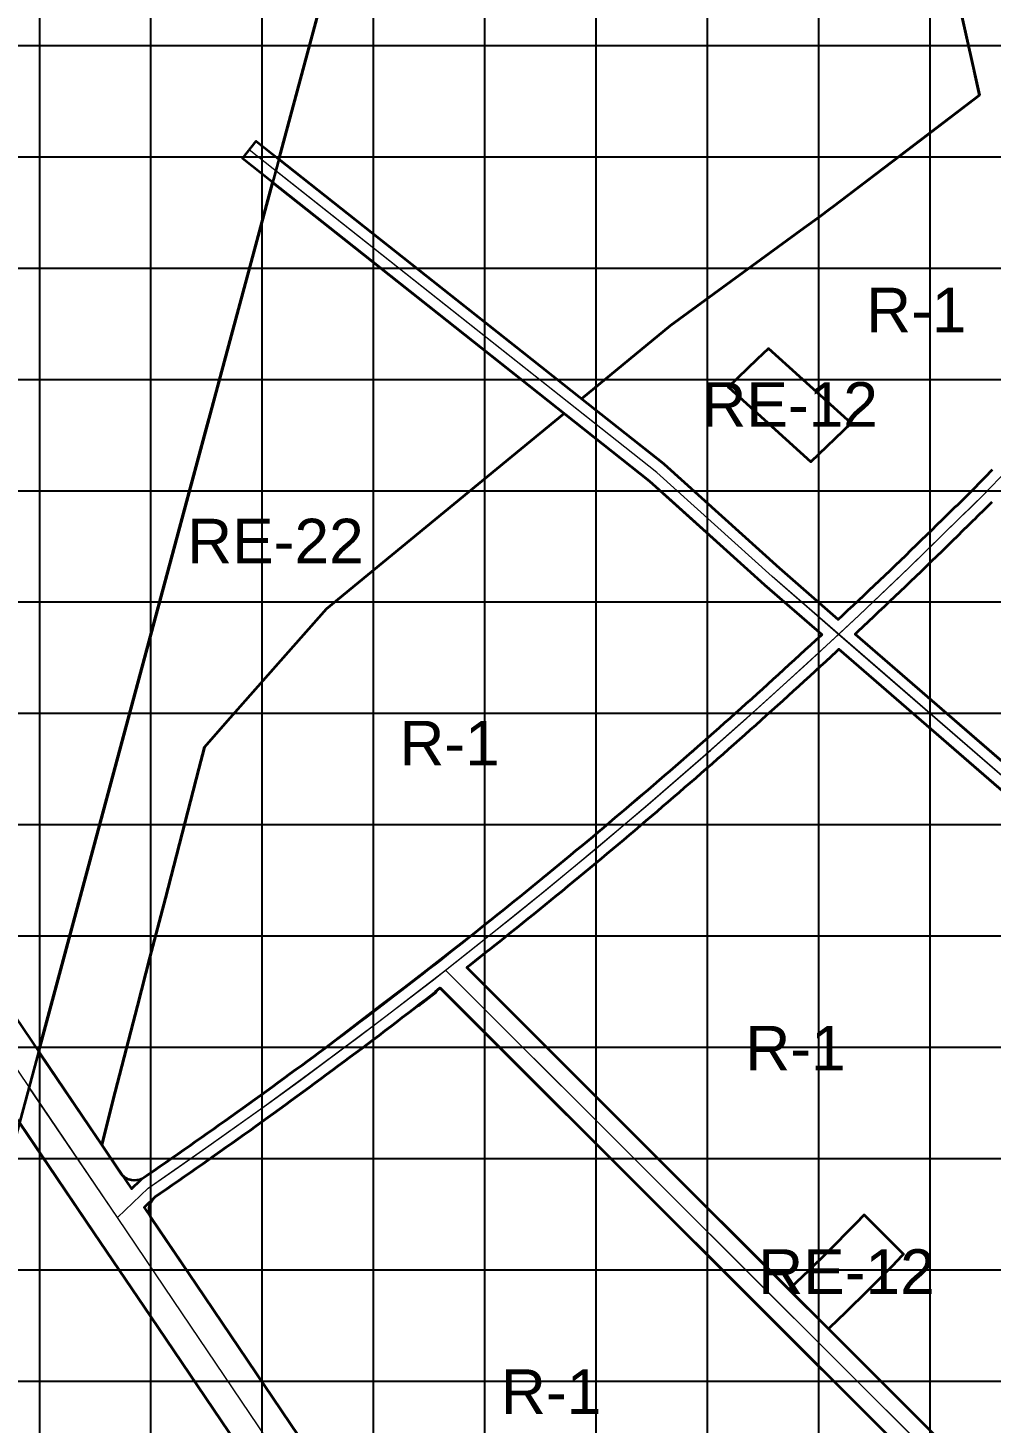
# Model space of a CAD drawing. Header units: millimetres. Extents: x 464536 to 476893, y 870501 to 881610.
# Drawn here: x 466289 to 467155, y 879362 to 880616 of the extents above; entities that cross this region are included whole.
import ezdxf
from ezdxf.enums import TextEntityAlignment as Align

# ---------------------------------------------------------------- set-up
doc = ezdxf.new("R2010")
doc.units = ezdxf.units.MM
for name, color, linetype, lineweight in [('Center_1', 7, 'Continuous', 5), ('Land Use Code', 7, 'Continuous', 35), ('Proposed Road Net work', 7, 'Continuous', 35), ('Recreational _ Environmental', 84, 'Continuous', 35), ('Residence', 50, 'Continuous', 35), ('Structure Plan Boundries', 7, 'Continuous', 35), ('Urban Agriculture-', 90, 'Continuous', 35)]:
    doc.layers.add(name, color=color, linetype=linetype, lineweight=lineweight)
doc.layers.add('Grid1', color=7, linetype='Continuous')
doc.styles.add('Arial', font='arial.ttf')

msp = doc.modelspace()

# ---------------------------------------------------------------- linework, layer by layer
at = {"layer": 'Center_1'}
for points in [[(467808.9, 879731.6), (467774.2, 879728.2), (467739.6, 879724.1), (467706.6, 879724.4), (467673.6, 879725.2), (467640.7, 879726.3), (467617.2, 879727.5), (467593.7, 879729.5), (467570.3, 879732.2), (467547, 879735.7), (467523.9, 879740), (467500.9, 879745), (467478, 879750.7), (467455.4, 879757.2), (467433, 879764.4), (467410.8, 879772.3), (467388.9, 879781), (467367.3, 879790.3), (467346.1, 879800.4), (467325.1, 879811.1), (467304.5, 879822.5), (466958, 880122.8), (466854.5, 880216.3), (466488.3, 880506.2)], [(466369.8, 879546.8), (466397.6, 879573.3), (466449.4, 879609.4), (466500.9, 879646.1), (466551.8, 879683.4), (466602.4, 879721.2), (466652.5, 879759.7), (466702.1, 879798.8), (466751.2, 879838.4), (466799.9, 879878.6), (466848.2, 879919.4), (466895.9, 879960.8), (466943.2, 880002.7), (466989.9, 880045.1), (467036.2, 880088.2), (467081.9, 880131.7), (467127.1, 880175.8), (467148.3, 880196.6), (467168.9, 880218)], [(467292.1, 879142.6), (466664.7, 879769.3)], [(467632.5, 877711.9), (467580.1, 877781.2), (467555, 877820.4), (467511.7, 877886.7), (467475.9, 877937.3), (467408.7, 878032.7), (467303.4, 878187), (467167, 878387.1), (467048, 878560.4), (466997.4, 878632.9), (466971, 878671.7), (466821.3, 878888.8), (466752.2, 878989.2), (466691.6, 879074.5), (466638.5, 879149.9), (466603.5, 879201.1), (466420.2, 879472.3), (466369.8, 879546.8), (466241.7, 879736)]]:
    msp.add_lwpolyline(points, dxfattribs=at)
for points in [[(467017.8, 880070.9, 0), (466958, 880122.8, 0), (466854.5, 880216.3, 0), (466512.1, 880487.4, 0)], [(467017.8, 880070.9, 0), (467036.2, 880088.2, 0), (467054.6, 880105.6, 0), (467072.8, 880123, 0), (467091, 880140.5, 0), (467109.1, 880158.1, 0), (467127.1, 880175.8, 0), (467136.3, 880184.7, 0), (467145.3, 880193.7, 0), (467154.3, 880202.8, 0), (467163.1, 880211.9, 0), (467171.9, 880221.2, 0), (467180.5, 880230.6, 0), (467189.1, 880240.1, 0), (467197.5, 880249.7, 0), (467205.8, 880259.4, 0), (467214, 880269.1, 0), (467222.1, 880279, 0)], [(466664.7, 879769.3, 0), (466695.2, 879793.3, 0), (466725.4, 879817.4, 0), (466755.4, 879841.8, 0), (466785.3, 879866.4, 0), (466815, 879891.3, 0), (466844.5, 879916.3, 0), (466873.9, 879941.6, 0), (466903, 879967, 0), (466932, 879992.7, 0), (466960.8, 880018.6, 0), (466989.4, 880044.7, 0), (467017.8, 880070.9, 0)], [(467339.6, 879803.6, 0), (467327.8, 879809.7, 0), (467316.1, 879816, 0), (467304.5, 879822.5, 0), (467017.8, 880070.9, 0)], [(466369.8, 879546.8, 0), (466397.6, 879573.3, 0), (466424.8, 879592.2, 0), (466452, 879611.2, 0), (466479, 879630.4, 0), (466505.9, 879649.7, 0), (466532.7, 879669.2, 0), (466559.3, 879688.9, 0), (466585.9, 879708.8, 0), (466612.3, 879728.8, 0), (466638.6, 879749, 0), (466664.7, 879769.3, 0)], [(467139.2, 879295.3, 0), (466664.7, 879769.3, 0)], [(466369.8, 879546.8, 0), (466290.4, 879664, 0)], [(466750, 878992.3, 0), (466691.6, 879074.5, 0), (466638.5, 879149.9, 0), (466603.5, 879201.1, 0), (466420.2, 879472.3, 0), (466369.8, 879546.8, 0)]]:
    msp.add_polyline3d(points, dxfattribs=at)
at = {"layer": 'Grid1'}
for p, q in [((466300, 870600), (466300, 881600)), ((466400, 870600), (466400, 881600)), ((466500, 870600), (466500, 881600)), ((466600, 870600), (466600, 881600)), ((466700, 870600), (466700, 881600)), ((466800, 870600), (466800, 881600)), ((466900, 870600), (466900, 881600)), ((467000, 870600), (467000, 881600)), ((467100, 870600), (467100, 881600)), ((464700, 880600), (472600, 880600)), ((464700, 880500), (472600, 880500)), ((464700, 880400), (472600, 880400)), ((464700, 880300), (472600, 880300)), ((464700, 880200), (472600, 880200)), ((464700, 880100), (472600, 880100)), ((464700, 880000), (472600, 880000)), ((464700, 879900), (472600, 879900)), ((464700, 879800), (472600, 879800)), ((464700, 879700), (472600, 879700)), ((464700, 879600), (472600, 879600)), ((464700, 879500), (472600, 879500)), ((464700, 879400), (472600, 879400))]:
    msp.add_line(p, q, dxfattribs=at)
at = {"layer": 'Proposed Road Net work'}
for points in [[(466262.4, 879750.1, 0), (466382.4, 879572.7, 0), (466390.7, 879580.6, 0), (466391.2, 879581, 0), (466391.9, 879581.6, 0), (466397.3, 879585.3, 0), (466402.7, 879589, 0), (466408, 879592.7, 0), (466413.4, 879596.4, 0), (466418.8, 879600.1, 0), (466424.1, 879603.8, 0), (466429.4, 879607.6, 0), (466434.8, 879611.3, 0), (466440.1, 879615.1, 0), (466445.5, 879618.8, 0), (466450.8, 879622.6, 0), (466456.1, 879626.3, 0), (466461.4, 879630.1, 0), (466466.7, 879633.9, 0), (466472, 879637.7, 0), (466477.3, 879641.5, 0), (466482.6, 879645.3, 0), (466487.9, 879649.1, 0), (466493.2, 879652.9, 0), (466498.5, 879656.7, 0), (466503.8, 879660.5, 0), (466509.1, 879664.4, 0), (466514.3, 879668.2, 0), (466519.6, 879672.1, 0), (466524.9, 879675.9, 0), (466530.1, 879679.8, 0), (466535.4, 879683.6, 0), (466540.6, 879687.5, 0), (466545.9, 879691.4, 0), (466551.1, 879695.3, 0), (466556.4, 879699.2, 0), (466561.6, 879703.1, 0), (466566.8, 879707, 0), (466572, 879710.9, 0), (466577.2, 879714.8, 0), (466582.4, 879718.7, 0), (466587.7, 879722.6, 0), (466592.9, 879726.6, 0), (466598.1, 879730.5, 0), (466603.2, 879734.5, 0), (466608.4, 879738.4, 0), (466613.6, 879742.4, 0), (466618.8, 879746.3, 0), (466624, 879750.3, 0), (466629.1, 879754.3, 0), (466634.3, 879758.3, 0), (466639.4, 879762.3, 0), (466644.6, 879766.3, 0), (466649.7, 879770.3, 0), (466654.9, 879774.3, 0), (466660, 879778.3, 0), (466665.2, 879782.3, 0), (466670.3, 879786.4, 0), (466675.4, 879790.4, 0), (466680.5, 879794.4, 0), (466685.6, 879798.5, 0), (466690.7, 879802.5, 0), (466695.9, 879806.6, 0), (466700.9, 879810.7, 0), (466706, 879814.7, 0), (466711.1, 879818.8, 0), (466716.2, 879822.9, 0), (466721.3, 879827, 0), (466726.4, 879831.1, 0), (466731.4, 879835.2, 0), (466736.5, 879839.3, 0), (466741.6, 879843.4, 0), (466746.6, 879847.5, 0), (466751.7, 879851.7, 0), (466756.7, 879855.8, 0), (466761.7, 879859.9, 0), (466766.8, 879864.1, 0), (466771.8, 879868.2, 0), (466776.8, 879872.4, 0), (466781.8, 879876.6, 0), (466786.9, 879880.7, 0), (466791.9, 879884.9, 0), (466796.9, 879889.1, 0), (466801.9, 879893.3, 0), (466806.9, 879897.5, 0), (466811.8, 879901.7, 0), (466816.8, 879905.9, 0), (466821.8, 879910.1, 0), (466826.8, 879914.3, 0), (466831.7, 879918.5, 0), (466836.7, 879922.8, 0), (466841.7, 879927, 0), (466846.6, 879931.3, 0), (466851.6, 879935.5, 0), (466856.5, 879939.8, 0), (466861.4, 879944, 0), (466866.4, 879948.3, 0), (466871.3, 879952.6, 0), (466876.2, 879956.8, 0), (466881.1, 879961.1, 0), (466886, 879965.4, 0), (466890.9, 879969.7, 0), (466895.8, 879974, 0), (466900.7, 879978.3, 0), (466905.6, 879982.6, 0), (466910.5, 879987, 0), (466915.4, 879991.3, 0), (466920.3, 879995.6, 0), (466925.1, 880000, 0), (466930, 880004.3, 0), (466934.9, 880008.7, 0), (466939.7, 880013, 0), (466944.6, 880017.4, 0), (466949.4, 880021.8, 0), (466954.2, 880026.1, 0), (466959.1, 880030.5, 0), (466963.9, 880034.9, 0), (466968.7, 880039.3, 0), (466973.5, 880043.7, 0), (466978.3, 880048.1, 0), (466983.1, 880052.5, 0), (466987.9, 880056.9, 0), (466992.7, 880061.3, 0), (466997.5, 880065.8, 0), (467002.3, 880070.2, 0), (467002.8, 880070.7, 0), (466951.3, 880115.3, 0), (466848, 880208.6, 0), (466482.1, 880498.4, 0), (466494.5, 880514.1, 0), (466860.8, 880224, 0), (466861.2, 880223.7, 0), (466964.6, 880130.3, 0), (467017.5, 880084.4, 0), (467021.4, 880088, 0), (467026.1, 880092.5, 0), (467030.9, 880096.9, 0), (467035.6, 880101.4, 0), (467040.4, 880105.9, 0), (467045.1, 880110.4, 0), (467049.8, 880114.9, 0), (467054.6, 880119.4, 0), (467059.3, 880123.9, 0), (467064, 880128.4, 0), (467068.7, 880132.9, 0), (467073.4, 880137.4, 0), (467078.1, 880141.9, 0), (467082.8, 880146.5, 0), (467087.5, 880151, 0), (467092.1, 880155.5, 0), (467096.8, 880160.1, 0), (467101.5, 880164.6, 0), (467106.1, 880169.2, 0), (467110.8, 880173.8, 0), (467115.5, 880178.3, 0), (467120.1, 880183, 0), (467122.3, 880185.1, 0), (467124.5, 880187.1, 0), (467126.6, 880189.2, 0), (467128.7, 880191.2, 0), (467130.8, 880193.3, 0), (467132.9, 880195.4, 0), (467135, 880197.5, 0), (467137.1, 880199.6, 0), (467139.2, 880201.7, 0), (467141.3, 880203.8, 0), (467143.3, 880205.9, 0), (467145.4, 880208, 0), (467147.5, 880210.1, 0), (467149.5, 880212.2, 0), (467151.6, 880214.3, 0), (467153.6, 880216.5, 0), (467155.7, 880218.6, 0)], [(466515, 880497.9, 0), (466860.8, 880224, 0), (466861.2, 880223.7, 0), (466964.6, 880130.3, 0), (467017.5, 880084.4, 0), (467021.4, 880088, 0), (467026.1, 880092.5, 0), (467030.9, 880096.9, 0), (467035.6, 880101.4, 0), (467040.4, 880105.9, 0), (467045.1, 880110.4, 0), (467049.8, 880114.9, 0), (467054.6, 880119.4, 0), (467059.3, 880123.9, 0), (467064, 880128.4, 0), (467068.7, 880132.9, 0), (467073.4, 880137.4, 0), (467078.1, 880141.9, 0), (467082.8, 880146.5, 0), (467087.5, 880151, 0), (467092.1, 880155.5, 0), (467096.8, 880160.1, 0), (467101.5, 880164.6, 0), (467106.1, 880169.2, 0), (467110.8, 880173.8, 0), (467115.5, 880178.3, 0), (467120.1, 880183, 0), (467122.3, 880185.1, 0), (467124.5, 880187.1, 0), (467126.6, 880189.2, 0), (467128.7, 880191.2, 0), (467130.8, 880193.3, 0), (467132.9, 880195.4, 0), (467135, 880197.5, 0), (467137.1, 880199.6, 0), (467139.2, 880201.7, 0), (467141.3, 880203.8, 0), (467143.3, 880205.9, 0), (467145.4, 880208, 0), (467147.5, 880210.1, 0), (467149.5, 880212.2, 0), (467151.6, 880214.3, 0), (467153.6, 880216.5, 0), (467155.7, 880218.6, 0)], [(466299, 879695.9, 0), (466382.4, 879572.7, 0), (466390.7, 879580.6, 0), (466391.2, 879581, 0), (466391.9, 879581.6, 0), (466397.3, 879585.3, 0), (466402.7, 879589, 0), (466408, 879592.7, 0), (466413.4, 879596.4, 0), (466418.8, 879600.1, 0), (466424.1, 879603.8, 0), (466429.4, 879607.6, 0), (466434.8, 879611.3, 0), (466440.1, 879615.1, 0), (466445.5, 879618.8, 0), (466450.8, 879622.6, 0), (466456.1, 879626.3, 0), (466461.4, 879630.1, 0), (466466.7, 879633.9, 0), (466472, 879637.7, 0), (466477.3, 879641.5, 0), (466482.6, 879645.3, 0), (466487.9, 879649.1, 0), (466493.2, 879652.9, 0), (466498.5, 879656.7, 0), (466503.8, 879660.5, 0), (466509.1, 879664.4, 0), (466514.3, 879668.2, 0), (466519.6, 879672.1, 0), (466524.9, 879675.9, 0), (466530.1, 879679.8, 0), (466535.4, 879683.6, 0), (466540.6, 879687.5, 0), (466545.9, 879691.4, 0), (466551.1, 879695.3, 0), (466556.4, 879699.2, 0), (466561.6, 879703.1, 0), (466566.8, 879707, 0), (466572, 879710.9, 0), (466577.2, 879714.8, 0), (466582.4, 879718.7, 0), (466587.7, 879722.6, 0), (466592.9, 879726.6, 0), (466598.1, 879730.5, 0), (466603.2, 879734.5, 0), (466608.4, 879738.4, 0), (466613.6, 879742.4, 0), (466618.8, 879746.3, 0), (466624, 879750.3, 0), (466629.1, 879754.3, 0), (466634.3, 879758.3, 0), (466639.4, 879762.3, 0), (466644.6, 879766.3, 0), (466649.7, 879770.3, 0), (466654.9, 879774.3, 0), (466660, 879778.3, 0), (466665.2, 879782.3, 0), (466670.3, 879786.4, 0), (466675.4, 879790.4, 0), (466680.5, 879794.4, 0), (466685.6, 879798.5, 0), (466690.7, 879802.5, 0), (466695.9, 879806.6, 0), (466700.9, 879810.7, 0), (466706, 879814.7, 0), (466711.1, 879818.8, 0), (466716.2, 879822.9, 0), (466721.3, 879827, 0), (466726.4, 879831.1, 0), (466731.4, 879835.2, 0), (466736.5, 879839.3, 0), (466741.6, 879843.4, 0), (466746.6, 879847.5, 0), (466751.7, 879851.7, 0), (466756.7, 879855.8, 0), (466761.7, 879859.9, 0), (466766.8, 879864.1, 0), (466771.8, 879868.2, 0), (466776.8, 879872.4, 0), (466781.8, 879876.6, 0), (466786.9, 879880.7, 0), (466791.9, 879884.9, 0), (466796.9, 879889.1, 0), (466801.9, 879893.3, 0), (466806.9, 879897.5, 0), (466811.8, 879901.7, 0), (466816.8, 879905.9, 0), (466821.8, 879910.1, 0), (466826.8, 879914.3, 0), (466831.7, 879918.5, 0), (466836.7, 879922.8, 0), (466841.7, 879927, 0), (466846.6, 879931.3, 0), (466851.6, 879935.5, 0), (466856.5, 879939.8, 0), (466861.4, 879944, 0), (466866.4, 879948.3, 0), (466871.3, 879952.6, 0), (466876.2, 879956.8, 0), (466881.1, 879961.1, 0), (466886, 879965.4, 0), (466890.9, 879969.7, 0), (466895.8, 879974, 0), (466900.7, 879978.3, 0), (466905.6, 879982.6, 0), (466910.5, 879987, 0), (466915.4, 879991.3, 0), (466920.3, 879995.6, 0), (466925.1, 880000, 0), (466930, 880004.3, 0), (466934.9, 880008.7, 0), (466939.7, 880013, 0), (466944.6, 880017.4, 0), (466949.4, 880021.8, 0), (466954.2, 880026.1, 0), (466959.1, 880030.5, 0), (466963.9, 880034.9, 0), (466968.7, 880039.3, 0), (466973.5, 880043.7, 0), (466978.3, 880048.1, 0), (466983.1, 880052.5, 0), (466987.9, 880056.9, 0), (466992.7, 880061.3, 0), (466997.5, 880065.8, 0), (467002.3, 880070.2, 0), (467002.8, 880070.7, 0), (466951.3, 880115.3, 0), (466848, 880208.6, 0), (466509.3, 880476.9, 0)], [(467155.5, 880189.7, 0), (467153.4, 880187.6, 0), (467151.2, 880185.4, 0), (467149.1, 880183.3, 0), (467147, 880181.2, 0), (467144.8, 880179.1, 0), (467142.7, 880177, 0), (467140.5, 880174.8, 0), (467138.4, 880172.8, 0), (467136.2, 880170.7, 0), (467134.1, 880168.6, 0), (467129.5, 880164.1, 0), (467124.8, 880159.5, 0), (467120.1, 880154.9, 0), (467115.5, 880150.3, 0), (467110.8, 880145.8, 0), (467106.1, 880141.2, 0), (467101.4, 880136.6, 0), (467096.7, 880132.1, 0), (467092, 880127.5, 0), (467087.3, 880123, 0), (467082.5, 880118.5, 0), (467077.8, 880113.9, 0), (467073.1, 880109.4, 0), (467068.4, 880104.9, 0), (467063.6, 880100.4, 0), (467058.9, 880095.9, 0), (467054.1, 880091.4, 0), (467049.4, 880086.9, 0), (467044.6, 880082.4, 0), (467039.8, 880077.9, 0), (467035.1, 880073.4, 0), (467032.7, 880071.2, 0), (467310.3, 879830.7, 0)], [(467155.5, 880189.7, 0), (467153.4, 880187.6, 0), (467151.2, 880185.4, 0), (467149.1, 880183.3, 0), (467147, 880181.2, 0), (467144.8, 880179.1, 0), (467142.7, 880177, 0), (467140.5, 880174.8, 0), (467138.4, 880172.8, 0), (467136.2, 880170.7, 0), (467134.1, 880168.6, 0), (467129.5, 880164.1, 0), (467124.8, 880159.5, 0), (467120.1, 880154.9, 0), (467115.5, 880150.3, 0), (467110.8, 880145.8, 0), (467106.1, 880141.2, 0), (467101.4, 880136.6, 0), (467096.7, 880132.1, 0), (467092, 880127.5, 0), (467087.3, 880123, 0), (467082.5, 880118.5, 0), (467077.8, 880113.9, 0), (467073.1, 880109.4, 0), (467068.4, 880104.9, 0), (467063.6, 880100.4, 0), (467058.9, 880095.9, 0), (467054.1, 880091.4, 0), (467049.4, 880086.9, 0), (467044.6, 880082.4, 0), (467039.8, 880077.9, 0), (467035.1, 880073.4, 0), (467032.7, 880071.2, 0), (467310.3, 879830.7, 0)], [(467298, 879814.9, 0), (467018, 880057.5, 0), (467015.9, 880055.5, 0), (467011.1, 880051.1, 0), (467006.3, 880046.6, 0), (467001.5, 880042.2, 0), (466996.7, 880037.8, 0), (466991.9, 880033.4, 0), (466987, 880028.9, 0), (466982.2, 880024.5, 0), (466977.4, 880020.1, 0), (466972.5, 880015.7, 0), (466967.7, 880011.3, 0), (466962.8, 880006.9, 0), (466957.9, 880002.5, 0), (466953.1, 879998.2, 0), (466948.2, 879993.8, 0), (466943.3, 879989.4, 0), (466938.5, 879985, 0), (466933.6, 879980.7, 0), (466928.7, 879976.3, 0), (466923.8, 879972, 0), (466918.9, 879967.7, 0), (466914, 879963.3, 0), (466909.1, 879959, 0), (466904.1, 879954.7, 0), (466899.2, 879950.4, 0), (466894.3, 879946.1, 0), (466889.4, 879941.8, 0), (466884.4, 879937.5, 0), (466879.5, 879933.2, 0), (466874.5, 879928.9, 0), (466869.6, 879924.6, 0), (466864.6, 879920.3, 0), (466859.6, 879916.1, 0), (466854.7, 879911.8, 0), (466849.7, 879907.6, 0), (466844.7, 879903.3, 0), (466839.7, 879899.1, 0), (466834.7, 879894.8, 0), (466829.7, 879890.6, 0), (466824.7, 879886.4, 0), (466819.7, 879882.2, 0), (466814.7, 879878, 0), (466809.7, 879873.8, 0), (466804.7, 879869.6, 0), (466799.7, 879865.4, 0), (466794.6, 879861.2, 0), (466789.6, 879857, 0), (466784.5, 879852.8, 0), (466779.5, 879848.7, 0), (466774.4, 879844.5, 0), (466769.4, 879840.3, 0), (466764.3, 879836.2, 0), (466759.3, 879832, 0), (466754.2, 879827.9, 0), (466749.1, 879823.8, 0), (466744, 879819.6, 0), (466738.9, 879815.5, 0), (466733.8, 879811.4, 0), (466728.8, 879807.3, 0), (466723.6, 879803.2, 0), (466718.5, 879799.1, 0), (466713.4, 879795, 0), (466708.3, 879790.9, 0), (466703.2, 879786.9, 0), (466698.1, 879782.8, 0), (466692.9, 879778.7, 0), (466687.8, 879774.7, 0), (466683.8, 879771.5, 0), (467139.6, 879316.1, 0)], [(467298, 879814.9, 0), (467018, 880057.5, 0), (467015.9, 880055.5, 0), (467011.1, 880051.1, 0), (467006.3, 880046.6, 0), (467001.5, 880042.2, 0), (466996.7, 880037.8, 0), (466991.9, 880033.4, 0), (466987, 880028.9, 0), (466982.2, 880024.5, 0), (466977.4, 880020.1, 0), (466972.5, 880015.7, 0), (466967.7, 880011.3, 0), (466962.8, 880006.9, 0), (466957.9, 880002.5, 0), (466953.1, 879998.2, 0), (466948.2, 879993.8, 0), (466943.3, 879989.4, 0), (466938.5, 879985, 0), (466933.6, 879980.7, 0), (466928.7, 879976.3, 0), (466923.8, 879972, 0), (466918.9, 879967.7, 0), (466914, 879963.3, 0), (466909.1, 879959, 0), (466904.1, 879954.7, 0), (466899.2, 879950.4, 0), (466894.3, 879946.1, 0), (466889.4, 879941.8, 0), (466884.4, 879937.5, 0), (466879.5, 879933.2, 0), (466874.5, 879928.9, 0), (466869.6, 879924.6, 0), (466864.6, 879920.3, 0), (466859.6, 879916.1, 0), (466854.7, 879911.8, 0), (466849.7, 879907.6, 0), (466844.7, 879903.3, 0), (466839.7, 879899.1, 0), (466834.7, 879894.8, 0), (466829.7, 879890.6, 0), (466824.7, 879886.4, 0), (466819.7, 879882.2, 0), (466814.7, 879878, 0), (466809.7, 879873.8, 0), (466804.7, 879869.6, 0), (466799.7, 879865.4, 0), (466794.6, 879861.2, 0), (466789.6, 879857, 0), (466784.5, 879852.8, 0), (466779.5, 879848.7, 0), (466774.4, 879844.5, 0), (466769.4, 879840.3, 0), (466764.3, 879836.2, 0), (466759.3, 879832, 0), (466754.2, 879827.9, 0), (466749.1, 879823.8, 0), (466744, 879819.6, 0), (466738.9, 879815.5, 0), (466733.8, 879811.4, 0), (466728.8, 879807.3, 0), (466723.6, 879803.2, 0), (466718.5, 879799.1, 0), (466713.4, 879795, 0), (466708.3, 879790.9, 0), (466703.2, 879786.9, 0), (466698.1, 879782.8, 0), (466692.9, 879778.7, 0), (466687.8, 879774.7, 0), (466683.8, 879771.5, 0), (467139.6, 879316.1, 0)], [(467117.7, 879295.6, 0), (466660, 879752.9, 0), (466656.9, 879750.5, 0), (466651.7, 879746.5, 0), (466646.5, 879742.5, 0), (466641.3, 879738.5, 0), (466636.2, 879734.5, 0), (466631, 879730.5, 0), (466625.8, 879726.5, 0), (466620.6, 879722.5, 0), (466615.4, 879718.6, 0), (466610.1, 879714.6, 0), (466604.9, 879710.6, 0), (466599.7, 879706.7, 0), (466594.5, 879702.7, 0), (466589.3, 879698.8, 0), (466584, 879694.9, 0), (466578.8, 879690.9, 0), (466573.5, 879687, 0), (466568.3, 879683.1, 0), (466563, 879679.2, 0), (466557.8, 879675.3, 0), (466552.5, 879671.4, 0), (466547.2, 879667.5, 0), (466542, 879663.7, 0), (466536.7, 879659.8, 0), (466531.4, 879655.9, 0), (466526.1, 879652.1, 0), (466520.8, 879648.2, 0), (466515.5, 879644.4, 0), (466510.2, 879640.5, 0), (466504.9, 879636.7, 0), (466499.6, 879632.9, 0), (466494.3, 879629, 0), (466489, 879625.2, 0), (466483.7, 879621.4, 0), (466478.3, 879617.6, 0), (466473, 879613.8, 0), (466467.7, 879610, 0), (466462.3, 879606.2, 0), (466457, 879602.5, 0), (466451.6, 879598.7, 0), (466446.3, 879594.9, 0), (466440.9, 879591.2, 0), (466435.5, 879587.4, 0), (466430.2, 879583.7, 0), (466424.8, 879580, 0), (466419.4, 879576.2, 0), (466414, 879572.5, 0), (466408.7, 879568.8, 0), (466403.9, 879565.5, 0), (466393.8, 879555.9, 0), (466440.9, 879486.3, 0), (466624.2, 879215.2, 0)], [(467117.7, 879295.6, 0), (466660, 879752.9, 0), (466656.9, 879750.5, 0), (466651.7, 879746.5, 0), (466646.5, 879742.5, 0), (466641.3, 879738.5, 0), (466636.2, 879734.5, 0), (466631, 879730.5, 0), (466625.8, 879726.5, 0), (466620.6, 879722.5, 0), (466615.4, 879718.6, 0), (466610.1, 879714.6, 0), (466604.9, 879710.6, 0), (466599.7, 879706.7, 0), (466594.5, 879702.7, 0), (466589.3, 879698.8, 0), (466584, 879694.9, 0), (466578.8, 879690.9, 0), (466573.5, 879687, 0), (466568.3, 879683.1, 0), (466563, 879679.2, 0), (466557.8, 879675.3, 0), (466552.5, 879671.4, 0), (466547.2, 879667.5, 0), (466542, 879663.7, 0), (466536.7, 879659.8, 0), (466531.4, 879655.9, 0), (466526.1, 879652.1, 0), (466520.8, 879648.2, 0), (466515.5, 879644.4, 0), (466510.2, 879640.5, 0), (466504.9, 879636.7, 0), (466499.6, 879632.9, 0), (466494.3, 879629, 0), (466489, 879625.2, 0), (466483.7, 879621.4, 0), (466478.3, 879617.6, 0), (466473, 879613.8, 0), (466467.7, 879610, 0), (466462.3, 879606.2, 0), (466457, 879602.5, 0), (466451.6, 879598.7, 0), (466446.3, 879594.9, 0), (466440.9, 879591.2, 0), (466435.5, 879587.4, 0), (466430.2, 879583.7, 0), (466424.8, 879580, 0), (466419.4, 879576.2, 0), (466414, 879572.5, 0), (466408.7, 879568.8, 0), (466403.9, 879565.5, 0), (466393.8, 879555.9, 0), (466440.9, 879486.3, 0), (466624.2, 879215.2, 0)], [(466285.6, 878683.6, 0), (466303.8, 878695.7, 0), (466321.8, 878706.7, 0), (466712.3, 878984, 0), (466720.9, 878990.1, 0), (466671.2, 879060.1, 0), (466617.9, 879135.7, 0), (466582.8, 879187.1, 0), (466399.5, 879458.3, 0), (466349.1, 879532.8, 0), (466221, 879722, 0)], [(466285.6, 878683.6, 0), (466303.8, 878695.7, 0), (466321.8, 878706.7, 0), (466712.3, 878984, 0), (466720.9, 878990.1, 0), (466671.2, 879060.1, 0), (466617.9, 879135.7, 0), (466582.8, 879187.1, 0), (466399.5, 879458.3, 0), (466349.1, 879532.8, 0), (466281.8, 879632.1, 0)]]:
    msp.add_polyline3d(points, dxfattribs=at)
at = {"layer": 'Recreational _ Environmental'}
for points in [[(466771.1, 880269.5), (466586.4, 880117.4), (466557.8, 880093.9), (466514.1, 880044.4), (466466.8, 879990.8), (466448, 879969.5), (466443, 879950.2), (466413, 879834), (466399.1, 879780.5), (466388, 879737.2), (466367.9, 879659.7), (466355.7, 879612.2), (466298.9, 879696), (466448.8, 880252.6), (466454.7, 880274.4), (466470.9, 880334.8), (466487.6, 880396.8), (466509.2, 880476.9)], [(467029.1, 880260.7), (466993, 880225.9), (466919.1, 880292.6), (466918.6, 880293.1), (466944.6, 880318.2), (466954.7, 880327.9)], [(467006.9, 879514.8), (467033.5, 879541.7), (467040.7, 879549.2), (467076, 879513.9), (467069.3, 879506.9), (467067.3, 879504.8), (467042.1, 879479.3), (467026.6, 879464.3), (467014.3, 879452.3), (467012.3, 879450.4), (467008.6, 879446.9), (466973.2, 879482.3), (466976.9, 879485.7), (466979.8, 879488.4), (466991.3, 879499.6)]]:
    msp.add_lwpolyline(points, close=True, dxfattribs=at)
msp.add_polyline3d([(466281.8, 879632.2, 0), (466349.1, 879532.8, 0), (466399.5, 879458.3, 0), (466582.8, 879187.1, 0), (466617.8, 879135.8, 0), (466617.9, 879135.7, 0), (466618, 879135.5, 0), (466671.2, 879060.1, 0), (466712.1, 879002.6, 0), (466713.3, 879000.5, 0), (466714.2, 878998.3, 0), (466714.7, 878995.9, 0), (466714.9, 878993.5, 0), (466714.7, 878991.1, 0), (466714.1, 878988.8, 0), (466713.1, 878986.6, 0), (466711.9, 878984.6, 0), (466710.3, 878982.8, 0), (466708.4, 878981.2, 0), (466321.8, 878706.7, 0), (466304, 878695.8, 0), (466303.6, 878695.5, 0), (466285.8, 878683.7, 0)], dxfattribs=at)
at = {"layer": 'Residence'}
msp.add_lwpolyline([(466624.2, 879215.2), (466440.9, 879486.3), (466401.1, 879545.2), (466401, 879545.2, -0.365381), (466403.2, 879564.8), (466403.2, 879564.8), (466403.9, 879565.5), (466408.7, 879568.8), (466414, 879572.5), (466419.4, 879576.2), (466424.8, 879580), (466430.2, 879583.7), (466435.5, 879587.4), (466440.9, 879591.2), (466446.3, 879594.9), (466451.6, 879598.7), (466457, 879602.5), (466462.3, 879606.2), (466467.7, 879610), (466473, 879613.8), (466478.3, 879617.6), (466483.7, 879621.4), (466489, 879625.2), (466494.3, 879629), (466499.6, 879632.9), (466504.9, 879636.7), (466510.2, 879640.5), (466515.5, 879644.4), (466520.8, 879648.2), (466526.1, 879652.1), (466531.4, 879655.9), (466536.7, 879659.8), (466542, 879663.7), (466547.2, 879667.5), (466552.5, 879671.4), (466557.8, 879675.3), (466563, 879679.2), (466568.3, 879683.1), (466573.5, 879687), (466578.8, 879690.9), (466584, 879694.9), (466589.3, 879698.8), (466594.5, 879702.7), (466599.7, 879706.7), (466604.9, 879710.6), (466610.1, 879714.6), (466615.4, 879718.6), (466620.6, 879722.5), (466625.8, 879726.5), (466631, 879730.5), (466636.2, 879734.5), (466640, 879737.5), (466640.5, 879737), (466656.2, 879749.5), (466655.6, 879750.1), (466659.6, 879753.3), (467117.7, 879295.6)], format="xyb", dxfattribs=at)
for points in [[(467155.7, 880218.6, 0), (467153.6, 880216.5, 0), (467151.6, 880214.3, 0), (467149.5, 880212.2, 0), (467147.5, 880210.1, 0), (467145.4, 880208, 0), (467143.3, 880205.9, 0), (467141.3, 880203.8, 0), (467139.2, 880201.7, 0), (467137.1, 880199.6, 0), (467135, 880197.5, 0), (467132.9, 880195.4, 0), (467130.8, 880193.3, 0), (467128.7, 880191.2, 0), (467126.6, 880189.2, 0), (467124.5, 880187.1, 0), (467122.3, 880185.1, 0), (467120.1, 880183, 0), (467115.5, 880178.3, 0), (467110.8, 880173.8, 0), (467106.1, 880169.2, 0), (467101.5, 880164.6, 0), (467096.8, 880160.1, 0), (467092.1, 880155.5, 0), (467087.5, 880151, 0), (467082.8, 880146.5, 0), (467078.1, 880141.9, 0), (467073.4, 880137.4, 0), (467068.7, 880132.9, 0), (467064, 880128.4, 0), (467059.3, 880123.9, 0), (467054.6, 880119.4, 0), (467049.8, 880114.9, 0), (467045.1, 880110.4, 0), (467040.4, 880105.9, 0), (467035.6, 880101.4, 0), (467030.9, 880096.9, 0), (467026.1, 880092.5, 0), (467021.4, 880088, 0), (467017.5, 880084.4, 0), (466964.6, 880130.3, 0), (466861.2, 880223.7, 0), (466860.9, 880223.9, 0), (466860.7, 880224.1, 0), (466786.9, 880282.5, 0), (466866.9, 880348.4, 0), (466986.9, 880436.2, 0), (467000.5, 880446.2, 0), (467010.6, 880453.5, 0), (467012.5, 880455, 0), (467096.3, 880518.7, 0), (467144.4, 880555.3, 0), (467142.6, 880563.4, 0), (467139.5, 880577.4, 0), (467139.5, 880577.5, 0), (467111.3, 880704.2, 0)], [(467272.8, 879863.2, 0), (467032.7, 880071.2, 0), (467035.1, 880073.4, 0), (467039.8, 880077.9, 0), (467044.6, 880082.4, 0), (467049.4, 880086.9, 0), (467054.1, 880091.4, 0), (467058.9, 880095.9, 0), (467063.6, 880100.4, 0), (467068.4, 880104.9, 0), (467073.1, 880109.4, 0), (467077.8, 880113.9, 0), (467082.5, 880118.5, 0), (467087.3, 880123, 0), (467092, 880127.5, 0), (467096.7, 880132.1, 0), (467101.4, 880136.6, 0), (467106.1, 880141.2, 0), (467110.8, 880145.8, 0), (467115.5, 880150.3, 0), (467120.1, 880154.9, 0), (467124.8, 880159.5, 0), (467129.5, 880164.1, 0), (467134.1, 880168.6, 0), (467136.2, 880170.7, 0), (467138.4, 880172.8, 0), (467140.5, 880174.8, 0), (467142.7, 880177, 0), (467144.8, 880179.1, 0), (467147, 880181.2, 0), (467149.1, 880183.3, 0), (467151.2, 880185.4, 0), (467153.4, 880187.6, 0), (467155.5, 880189.7, 0)], [(467139.6, 879316.1, 0), (467008.6, 879446.9, 0), (467012.3, 879450.4, 0), (467014.3, 879452.3, 0), (467026.6, 879464.3, 0), (467042.1, 879479.3, 0), (467067.3, 879504.8, 0), (467069.3, 879506.9, 0), (467076, 879513.9, 0), (467040.7, 879549.2, 0), (467033.5, 879541.7, 0), (467006.9, 879514.8, 0), (466991.3, 879499.6, 0), (466979.8, 879488.4, 0), (466976.9, 879485.7, 0), (466973.2, 879482.3, 0), (466683.8, 879771.5, 0), (466687.7, 879774.7, 0), (466703.4, 879787.2, 0), (466703.5, 879787.1, 0), (466708.3, 879790.9, 0), (466713.4, 879795, 0), (466718.5, 879799.1, 0), (466721.8, 879801.7, 0), (466723.6, 879803.2, 0), (466728.8, 879807.3, 0), (466733.8, 879811.4, 0), (466738.9, 879815.5, 0), (466744, 879819.6, 0), (466749.1, 879823.8, 0), (466754.2, 879827.9, 0), (466759.3, 879832, 0), (466764.3, 879836.2, 0), (466769.4, 879840.3, 0), (466774.4, 879844.5, 0), (466779.5, 879848.7, 0), (466784.5, 879852.8, 0), (466789.6, 879857, 0), (466794.6, 879861.2, 0), (466799.7, 879865.4, 0), (466804.7, 879869.6, 0), (466809.7, 879873.8, 0), (466814.7, 879878, 0), (466819.7, 879882.2, 0), (466824.7, 879886.4, 0), (466829.7, 879890.6, 0), (466834.7, 879894.8, 0), (466837.2, 879896.9, 0), (466839.7, 879899.1, 0), (466844.7, 879903.3, 0), (466849.7, 879907.6, 0), (466854.7, 879911.8, 0), (466859.6, 879916.1, 0), (466864.6, 879920.3, 0), (466869.6, 879924.6, 0), (466874.5, 879928.9, 0), (466879.5, 879933.2, 0), (466884.4, 879937.5, 0), (466889.4, 879941.8, 0), (466894.3, 879946.1, 0), (466899.2, 879950.4, 0), (466904.1, 879954.7, 0), (466909.1, 879959, 0), (466914, 879963.3, 0), (466918.9, 879967.7, 0), (466923.8, 879972, 0), (466928.7, 879976.3, 0), (466933.6, 879980.7, 0), (466938.5, 879985, 0), (466943.3, 879989.4, 0), (466948.2, 879993.8, 0), (466953.1, 879998.2, 0), (466957.9, 880002.5, 0), (466962.8, 880006.9, 0), (466967.7, 880011.3, 0), (466972.5, 880015.7, 0), (466977.4, 880020.1, 0), (466982.2, 880024.5, 0), (466987, 880028.9, 0), (466991.9, 880033.4, 0), (466996.7, 880037.8, 0), (467001.5, 880042.2, 0), (467006.3, 880046.6, 0), (467011.1, 880051.1, 0), (467015.9, 880055.5, 0), (467018, 880057.5, 0), (467214, 879887.7, 0)]]:
    msp.add_polyline3d(points, dxfattribs=at)
for points in [[(466919.1, 880292.6, 0), (466993, 880225.9, 0), (467029.1, 880260.7, 0), (466954.7, 880327.9, 0), (466944.6, 880318.2, 0), (466918.6, 880293.1, 0)], [(466372.7, 879587, 0), (466372.7, 879587, 0), (466372.7, 879587, 0), (466372.7, 879587, 0), (466355.7, 879612.2, 0), (466367.9, 879659.7, 0), (466388, 879737.2, 0), (466399.1, 879780.5, 0), (466413, 879834, 0), (466443, 879950.2, 0), (466448, 879969.5, 0), (466466.8, 879990.8, 0), (466557.8, 880093.9, 0), (466586.4, 880117.4, 0), (466771.1, 880269.5, 0), (466848, 880208.6, 0), (466864.7, 880193.6, 0), (466885.8, 880174.5, 0), (466951.3, 880115.4, 0), (466951.3, 880115.3, 0), (466951.4, 880115.2, 0), (467002.8, 880070.7, 0), (467002.3, 880070.2, 0), (466997.5, 880065.8, 0), (466992.7, 880061.3, 0), (466987.9, 880056.9, 0), (466983.1, 880052.5, 0), (466978.3, 880048.1, 0), (466973.5, 880043.7, 0), (466968.7, 880039.3, 0), (466963.9, 880034.9, 0), (466959.1, 880030.5, 0), (466954.2, 880026.1, 0), (466949.4, 880021.8, 0), (466944.6, 880017.4, 0), (466939.7, 880013, 0), (466934.9, 880008.7, 0), (466930, 880004.3, 0), (466925.1, 880000, 0), (466920.3, 879995.6, 0), (466915.4, 879991.3, 0), (466910.5, 879987, 0), (466905.6, 879982.6, 0), (466900.7, 879978.3, 0), (466895.8, 879974, 0), (466890.9, 879969.7, 0), (466886.4, 879965.7, 0), (466886, 879965.4, 0), (466881.1, 879961.1, 0), (466876.2, 879956.8, 0), (466871.3, 879952.6, 0), (466866.4, 879948.3, 0), (466861.4, 879944, 0), (466856.5, 879939.8, 0), (466851.6, 879935.5, 0), (466846.6, 879931.3, 0), (466841.7, 879927, 0), (466839, 879924.8, 0), (466824.7, 879912.6, 0), (466821.8, 879910.1, 0), (466816.8, 879905.9, 0), (466811.8, 879901.7, 0), (466806.9, 879897.5, 0), (466801.9, 879893.3, 0), (466796.9, 879889.1, 0), (466791.9, 879884.9, 0), (466786.9, 879880.7, 0), (466781.8, 879876.6, 0), (466776.8, 879872.4, 0), (466771.8, 879868.2, 0), (466766.8, 879864.1, 0), (466761.7, 879859.9, 0), (466756.7, 879855.8, 0), (466751.7, 879851.7, 0), (466749.6, 879850, 0), (466746.6, 879847.5, 0), (466741.6, 879843.4, 0), (466736.5, 879839.3, 0), (466731.4, 879835.2, 0), (466726.4, 879831.1, 0), (466721.3, 879827, 0), (466716.2, 879822.9, 0), (466711.1, 879818.8, 0), (466706, 879814.7, 0), (466706, 879814.7, 0), (466700.9, 879810.7, 0), (466695.9, 879806.6, 0), (466690.7, 879802.5, 0), (466672, 879788, 0), (466644.9, 879766.9, 0), (466627.9, 879753.7, 0), (466606, 879737, 0), (466561.6, 879703.1, 0), (466556.4, 879699.2, 0), (466551.1, 879695.3, 0), (466545.9, 879691.4, 0), (466540.6, 879687.5, 0), (466535.4, 879683.6, 0), (466530.1, 879679.8, 0), (466524.9, 879675.9, 0), (466519.6, 879672.1, 0), (466514.3, 879668.2, 0), (466509.1, 879664.4, 0), (466503.8, 879660.5, 0), (466498.5, 879656.7, 0), (466493.2, 879652.9, 0), (466487.9, 879649.1, 0), (466482.6, 879645.3, 0), (466477.4, 879641.5, 0), (466477.3, 879641.5, 0), (466472, 879637.7, 0), (466466.7, 879633.9, 0), (466461.4, 879630.1, 0), (466456.1, 879626.3, 0), (466450.8, 879622.6, 0), (466445.5, 879618.8, 0), (466440.1, 879615.1, 0), (466434.8, 879611.3, 0), (466429.4, 879607.6, 0), (466424.1, 879603.8, 0), (466418.8, 879600.1, 0), (466418.8, 879600.1, 0), (466413.4, 879596.4, 0), (466408, 879592.7, 0), (466402.7, 879589, 0), (466402.7, 879589, 0), (466397.3, 879585.3, 0), (466394, 879583, 0), (466392, 879581.8, 0), (466389.7, 879580.9, 0), (466387.4, 879580.4, 0), (466385, 879580.3, 0), (466382.6, 879580.6, 0), (466380.2, 879581.2, 0), (466378, 879582.2, 0), (466376, 879583.5, 0), (466374.2, 879585.1, 0)]]:
    msp.add_polyline3d(points, close=True, dxfattribs=at)
at = {"layer": 'Structure Plan Boundries'}
msp.add_lwpolyline([(465747.8, 877648.7), (465948.6, 878394.5), (466187.1, 879280.1), (466257.8, 879543), (466785.6, 881502.9), (468726.9, 881306.8), (468924.8, 881286.8), (469214.8, 881257.5), (469239.4, 881262.7), (469369.1, 881225.1), (469495.1, 881188.8), (469554, 881172.6), (469716.4, 881116.2), (469758.1, 881120.3), (469786.3, 881144.5), (469837, 881230.3)], dxfattribs=at)
msp.add_lwpolyline([(465747.8, 877648.7), (465948.6, 878394.5), (466187.1, 879280.1), (466257.8, 879543), (466785.6, 881502.9), (468726.9, 881306.8), (468924.8, 881286.8), (469214.8, 881257.5), (469239.4, 881262.7), (469369.1, 881225.1), (469495.1, 881188.8), (469554, 881172.6), (469716.4, 881116.2), (469758.1, 881120.3), (469786.3, 881144.5), (469837, 881230.3)], dxfattribs=at)
at = {"layer": 'Urban Agriculture-'}
msp.add_polyline3d([(466866.9, 880348.4, 0), (466786.9, 880282.5, 0), (466733.2, 880325.1, 0), (466514.9, 880498, 0), (466692.1, 881156.3, 0), (467071.5, 880870.2, 0), (467073.4, 880861.1, 0), (467073.4, 880860.7, 0), (467073.8, 880859.1, 0), (467073.9, 880858.8, 0), (467081.9, 880827.7, 0), (467097, 880768.9, 0), (467111.3, 880704.2, 0), (467142.6, 880563.4, 0), (467144.4, 880555.3, 0), (467012.5, 880455, 0), (467010.6, 880453.5, 0), (467000.5, 880446.2, 0), (466986.9, 880436.2, 0)], close=True, dxfattribs=at)

# ---------------------------------------------------------------- texts
at = {"layer": 'Land Use Code', "color": 7, "true_color": 0xffffff, "style": 'Arial'}
for s, p in [('R-1', (467087.6, 880330.3)), ('RE-12', (466973.8, 880245.4)), ('RE-22', (466511.8, 880122.7)), ('R-1', (466668.3, 879941.1)), ('R-1', (466979.1, 879667)), ('RE-12', (467024.9, 879466.3)), ('R-1', (466759.5, 879358.4))]:
    msp.add_text(s, height=40.08, dxfattribs=at).set_placement(p, align=Align.BOTTOM_CENTER)

doc.saveas('drawing.dxf')
